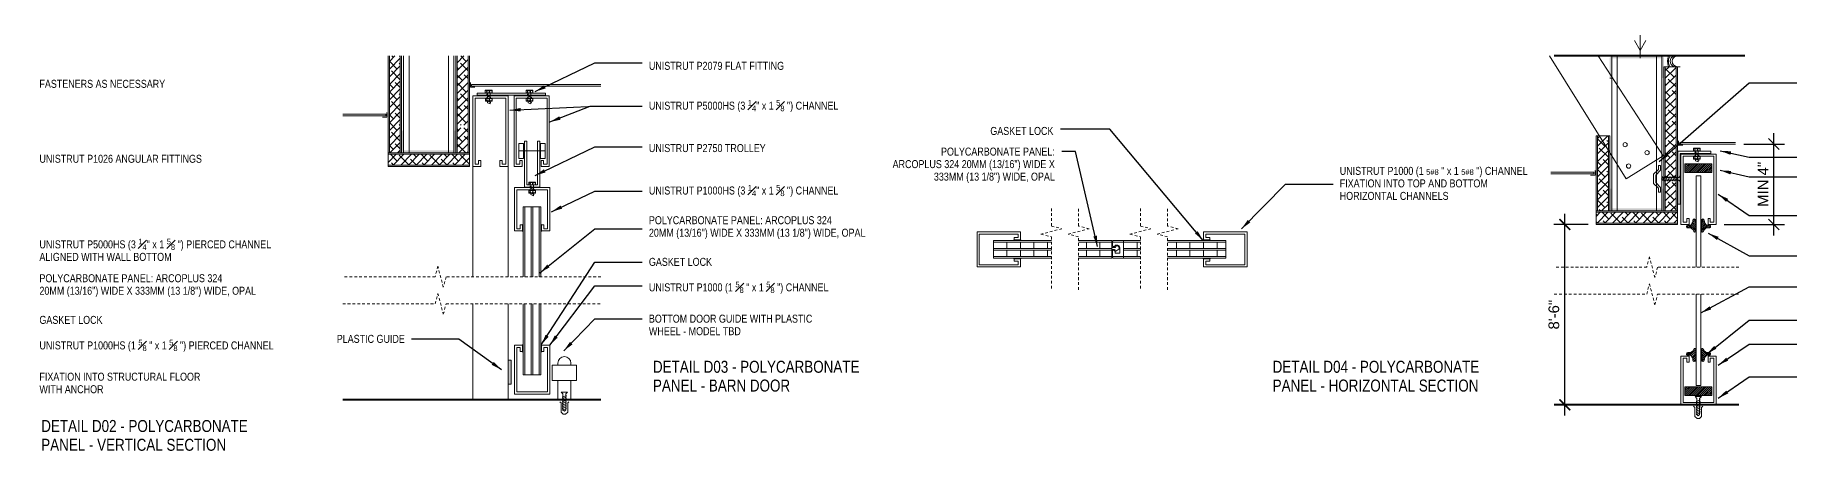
# Model space of a CAD drawing. Extents: x 65572 to 72871, y 30718 to 33858.
# Drawn here: x 67210.4 to 67291.6, y 32693.3 to 32712.7 of the extents above; entities that cross this region are included whole.
import ezdxf

# ---------------------------------------------------------------- set-up
doc = ezdxf.new("R2010")
doc.units = 0
doc.header["$LTSCALE"] = 0.5
doc.header["$MEASUREMENT"] = 0
doc.linetypes.add('HIDDEN', pattern=[0.375, 0.25, -0.125])
doc.layers.get('0').update_dxf_attribs({"color": 20, "linetype": 'CONTINUOUS'})
doc.layers.get('DEFPOINTS').update_dxf_attribs({"linetype": 'CONTINUOUS', "lineweight": 5})
for name, color, linetype, lineweight in [('Annotations', 40, 'CONTINUOUS', 5), ('Drywalls', 7, 'CONTINUOUS', 20), ('Framing', 142, 'CONTINUOUS', 13), ('Hatches', 8, 'CONTINUOUS', 5), ('Projections', 151, 'HIDDEN', 5), ('Structure', 7, 'CONTINUOUS', 40), ('Viewed', 150, 'CONTINUOUS', 9)]:
    doc.layers.add(name, color=color, linetype=linetype, lineweight=lineweight)
doc.styles.add('Arial', font='arial.ttf', dxfattribs={"width": 0.8, "height": 0.368825})
doc.styles.add('Arial_2', font='arial.ttf', dxfattribs={"height": 0.491766})
doc.dimstyles.new('ARCH2', dxfattribs={"dimscale": 12, "dimtxt": 0.5, "dimasz": 0.041667, "dimexe": 0.041667, "dimexo": 0.03125, "dimgap": 0.020833, "dimtad": 1, "dimdec": 5, "dimrnd": 0.03125, "dimzin": 1, "dimdsep": 46, "dimlunit": 4, "dimtxsty": 'Arial_2', "dimblk1": 'OBLIQUE', "dimblk2": 'OBLIQUE', "dimsah": 1, "dimcen": 0.09, "dimdle": 0.041667, "dimazin": 0, "dimtfac": 1, "dimtdec": 4, "dimtix": 1, "dimtmove": 0, "dimatfit": 3, "dimfxl": 1, "dimtvp": 1, "dimtfill": 1, "dimfrac": 2, "dimtolj": 1, "dimtzin": 0, "dimarcsym": 2})

# ---------------------------------------------------------------- blocks, each defined once
blk = doc.blocks.new('screw')
at = {"color": 0, "linetype": 'ByBlock', "lineweight": -2}
for p, q in [((0.105, -0.149), (-0.102, -0.228)), ((0.105, -0.224), (-0.102, -0.303)), ((0.105, -0.3), (-0.102, -0.378)), ((0.105, -0.375), (-0.102, -0.454)), ((0.105, -0.45), (-0.102, -0.529)), ((0.105, -0.525), (-0.102, -0.604)), ((0.105, -0.601), (-0.102, -0.68)), ((0.105, -0.676), (-0.102, -0.755)), ((0.105, -0.751), (-0.102, -0.83))]:
    blk.add_line(p, q, dxfattribs=at)
for points in [[(0, 0), (-0.147, 0), (-0.063, -0.084), (-0.063, -0.822), (0, -0.885)], [(0, 0), (0.147, 0), (0.063, -0.084), (0.063, -0.822), (0, -0.885)]]:
    blk.add_lwpolyline(points, dxfattribs=at)
blk = doc.blocks.new('bolt')
at = {"color": 0, "linetype": 'ByBlock', "lineweight": -2}
for p, q in [((-0.58, -0.061), (-0.629, 0.066)), ((-0.507, 0.066), (-0.629, 0.066)), ((-0.507, -0.054), (-0.569, 0.105)), ((-0.123, 0.069), (-0.384, 0.067)), ((-0.338, -0.101), (-0.384, 0.019)), ((-0.262, -0.1), (-0.343, 0.107)), ((-0.187, -0.1), (-0.267, 0.107)), ((-0.507, -0.06), (-0.58, -0.061)), ((-0.122, -0.057), (-0.384, -0.059))]:
    blk.add_line(p, q, dxfattribs=at)
for points in [[(-0.507, 0.155), (-0.507, -0.152), (-0.384, -0.152), (-0.384, 0.155)], [(-0.123, 0.154), (-0.123, -0.154), (0, -0.154), (0, 0.154)]]:
    blk.add_lwpolyline(points, close=True, dxfattribs=at)
for points in [[(-0.384, 0.155), (-0.49, 0.143), (-0.49, 0.057), (-0.384, 0.036)], [(-0.384, -0.083), (-0.49, -0.071), (-0.49, 0.015), (-0.384, 0.036)], [(-0.123, 0.154), (-0.017, 0.141), (-0.017, 0.056), (-0.123, 0.034)], [(-0.123, -0.085), (-0.017, -0.072), (-0.017, 0.013), (-0.123, 0.034)], [(-0.384, -0.083), (-0.49, -0.095), (-0.49, -0.152)], [(-0.123, -0.085), (-0.017, -0.097), (-0.017, -0.154)]]:
    blk.add_lwpolyline(points, dxfattribs=at)
blk = doc.blocks.new('_Oblique')
at = {"lineweight": -2}
blk.add_line((-0.5, -0.5), (0.5, 0.5), dxfattribs=at)
blk = doc.blocks.new('_ArchTick')
at = {"const_width": 0.15}
blk.add_lwpolyline([(-0.5, -0.5), (0.5, 0.5)], dxfattribs=at)
blk = doc.blocks.new('*D244')
at = {"layer": 'Annotations', "color": 0, "lineweight": -2}
for p, q in [((67280.927, 32695.164), (67280.927, 32704.476)), ((67281.997, 32703.976), (67280.427, 32703.976)), ((67280.818, 32695.664), (67281.427, 32695.664))]:
    blk.add_line(p, q, dxfattribs=at)
at = {"layer": 'DEFPOINTS', "color": 0}
for p in [(67280.927, 32703.976), (67282.372, 32703.976), (67280.443, 32695.664)]:
    blk.add_point(p, dxfattribs=at)
at = {"layer": 'Annotations', "color": 0, "lineweight": -2, "xscale": 0.4999999999999999, "yscale": 0.4999999999999999, "zscale": 0.4999999999999999}
for p, rotation in [((67280.927, 32703.976), 90), ((67280.927, 32695.664), 270)]:
    blk.add_blockref('_ArchTick', p, dxfattribs=dict(at, rotation=rotation))
at = {"layer": 'Annotations', "color": 0, "insert": (67280.426, 32699.82), "char_height": 0.4918, "attachment_point": 5, "rotation": 90, "style": 'Arial_2'}
blk.add_mtext('\\A1;8\'-6"', dxfattribs=at)
blk = doc.blocks.new('*D245')
at = {"layer": 'Annotations', "color": 0, "lineweight": -2}
for p, q in [((67289.173, 32707.684), (67291.06, 32707.684)), ((67290.56, 32703.476), (67290.56, 32708.184)), ((67288.279, 32703.976), (67291.06, 32703.976))]:
    blk.add_line(p, q, dxfattribs=at)
at = {"layer": 'DEFPOINTS', "color": 0}
for p in [(67288.798, 32707.684), (67290.56, 32707.684), (67287.904, 32703.976)]:
    blk.add_point(p, dxfattribs=at)
at = {"layer": 'Annotations', "color": 0, "lineweight": -2, "xscale": 0.4999999999999999, "yscale": 0.4999999999999999, "zscale": 0.4999999999999999}
for p, rotation in [((67290.56, 32707.684), 90), ((67290.56, 32703.976), 270)]:
    blk.add_blockref('_Oblique', p, dxfattribs=dict(at, rotation=rotation))
at = {"layer": 'Annotations', "color": 0, "insert": (67290.064, 32705.83), "char_height": 0.4918, "attachment_point": 5, "rotation": 90, "style": 'Arial_2'}
blk.add_mtext('\\A1;MIN 4"', dxfattribs=at)

msp = doc.modelspace()

# ---------------------------------------------------------------- hatches: boundary and pattern name
at = {"layer": 'Hatches'}
h = msp.add_hatch(dxfattribs=at)
h.set_pattern_fill('ANSI38', color=256, scale=2, style=0)
h.set_pattern_definition([(45, (0, 4.98153), (-0.1767766953, 0.1767766953), []), (135, (0, 4.98153), (-0.5303300859, 0.1767766953), [0.625, -0.375])])
h.paths.add_polyline_path([(67230.38189, 32708.5563), (67230.38189, 32711.746107), (67229.88189, 32711.746107), (67229.88189, 32707.276407), (67230.38189, 32707.276407), (67230.38189, 32708.401727), (67230.371129, 32708.429429), (67230.295829, 32708.428872), (67230.220529, 32708.428316), (67230.145229, 32708.42776), (67230.069929, 32708.427204), (67230.01559, 32708.426802), (67229.951729, 32708.489726), (67230.014653, 32708.553587), (67230.020814, 32708.553633), (67230.096114, 32708.554189), (67230.171414, 32708.554745), (67230.246714, 32708.555301), (67230.322014, 32708.555858)])
h.paths.add_polyline_path([(67230.44439, 32706.713907), (67230.44439, 32707.213907), (67226.69439, 32707.213907), (67226.69439, 32706.713907)])
h.paths.add_polyline_path([(67227.25689, 32707.276407), (67227.25689, 32711.746107), (67226.75689, 32711.746107), (67226.75689, 32707.276407)])
h = msp.add_hatch(dxfattribs=at)
h.set_pattern_fill('ANSI38', color=256, scale=2, style=0)
h.set_pattern_definition([(45, (81.29581, 2.30626), (-0.1767766953, 0.1767766953), []), (135, (81.29581, 2.30626), (-0.5303300859, 0.1767766953), [0.625, -0.375])])
h.paths.add_polyline_path([(67286.059329, 32706.150335), (67286.059329, 32711.253037), (67285.559329, 32711.253037), (67285.559329, 32706.146642), (67285.597305, 32706.146923), (67285.672605, 32706.147479), (67285.747905, 32706.148035), (67285.823205, 32706.148591), (67285.898505, 32706.149147), (67285.973805, 32706.149704), (67286.049105, 32706.15026)])
h.paths.add_polyline_path([(67286.059329, 32704.60114), (67286.059329, 32706.023544), (67286.022919, 32706.023275), (67285.947619, 32706.022719), (67285.872319, 32706.022162), (67285.797019, 32706.021606), (67285.721719, 32706.02105), (67285.646419, 32706.020494), (67285.571119, 32706.019937), (67285.559329, 32706.01985), (67285.559329, 32704.60114)])
h.paths.add_polyline_path([(67286.121829, 32704.03864), (67286.121829, 32704.53864), (67282.371829, 32704.53864), (67282.371829, 32704.03864)])
h.paths.add_polyline_path([(67282.934329, 32704.60114), (67282.934329, 32708.07095), (67282.434329, 32708.07095), (67282.434329, 32704.60114)])
h = msp.add_hatch(dxfattribs=at)
h.set_pattern_fill('ANSI31', color=256, scale=0.5, style=0)
h.set_pattern_definition([(45, (0, 10.28573), (-0.044194173824, 0.044194173824), [])])
h.paths.add_polyline_path([(67286.464203, 32706.779255), (67286.464203, 32706.378604), (67287.696828, 32706.378604), (67287.696828, 32706.779255)])
h = msp.add_hatch(dxfattribs=at)
h.set_pattern_fill('ANSI31', color=256, scale=0.5, style=0)
h.set_pattern_definition([(315, (0, 65401.890205), (-0.044194173824, -0.044194173824), [])])
edge = h.paths.add_edge_path()
edge.add_line((67286.673786, 32703.941689), (67286.595081, 32703.941689))
edge.add_arc((67286.595081, 32703.880687), 0.061002, 90, 279.02797691)
edge.add_arc((67286.643642, 32703.575053), 0.248466, 18.65341408, 99.02797691, ccw=False)
edge.add_arc((67286.919472, 32703.668167), 0.042657, 198.65341408, 341.34658592)
edge.add_line((67286.959888, 32703.654523), (67286.959888, 32704.168231))
edge.add_arc((67286.893946, 32704.168231), 0.065942, 0, 180)
edge.add_arc((67286.527054, 32704.168231), 0.30095, 321.01893898, 360, ccw=False)
edge.add_arc((67286.682453, 32704.042477), 0.101043, 274.07480915, 321.01893898, ccw=False)
edge.add_line((67286.689633, 32703.941689), (67286.673786, 32703.941689))
h = msp.add_hatch(dxfattribs=at)
h.set_pattern_fill('ANSI31', color=256, scale=0.5, angle=180, style=0)
h.set_pattern_definition([(225, (134574.18309, 65401.890205), (0.044194173824, -0.044194173824), [])])
edge = h.paths.add_edge_path()
edge.add_line((67287.509307, 32703.941689), (67287.588011, 32703.941689))
edge.add_arc((67287.588011, 32703.880687), 0.061002, -99.02797691, 90, ccw=False)
edge.add_arc((67287.539451, 32703.575053), 0.248466, 80.97202309, 161.34658592)
edge.add_arc((67287.263621, 32703.668167), 0.042657, 198.65341408, 341.34658592, ccw=False)
edge.add_line((67287.223205, 32703.654523), (67287.223205, 32704.168231))
edge.add_arc((67287.289146, 32704.168231), 0.065942, 0, 180, ccw=False)
edge.add_arc((67287.656038, 32704.168231), 0.30095, 180, 218.98106102)
edge.add_arc((67287.50064, 32704.042477), 0.101043, 218.98106102, 265.92519085)
edge.add_line((67287.49346, 32703.941689), (67287.509307, 32703.941689))
msp.add_hatch(color=256, dxfattribs=at).paths.add_polyline_path([(67232.226608, 32697.723273), (67232.226608, 32696.61795), (67232.362806, 32696.61795), (67232.362806, 32697.723273)])
h = msp.add_hatch(dxfattribs=at)
h.set_pattern_fill('ANSI31', color=256, scale=0.5, style=0)
edge = h.paths.add_edge_path()
edge.add_line((67286.673786, 32697.948516), (67286.595081, 32697.948516))
edge.add_arc((67286.595081, 32698.009518), 0.061002, 80.97202309, 270, ccw=False)
edge.add_arc((67286.643642, 32698.315152), 0.248466, 260.97202309, 341.34658592)
edge.add_arc((67286.919472, 32698.222039), 0.042657, 18.65341408, 161.34658592, ccw=False)
edge.add_line((67286.959888, 32698.235682), (67286.959888, 32697.721975))
edge.add_arc((67286.893946, 32697.721975), 0.065942, 180, 360, ccw=False)
edge.add_arc((67286.527054, 32697.721975), 0.30095, 0, 38.98106102)
edge.add_arc((67286.682453, 32697.847729), 0.101043, 38.98106102, 85.92519085)
edge.add_line((67286.689633, 32697.948516), (67286.673786, 32697.948516))
h = msp.add_hatch(dxfattribs=at)
h.set_pattern_fill('ANSI31', color=256, scale=0.5, angle=180, style=0)
h.set_pattern_definition([(135, (134574.18309, 0), (0.044194173824, 0.044194173824), [])])
edge = h.paths.add_edge_path()
edge.add_line((67287.509307, 32697.948516), (67287.588011, 32697.948516))
edge.add_arc((67287.588011, 32698.009518), 0.061002, 270, 459.02797691)
edge.add_arc((67287.539451, 32698.315152), 0.248466, 198.65341408, 279.02797691, ccw=False)
edge.add_arc((67287.263621, 32698.222039), 0.042657, 18.65341408, 161.34658592)
edge.add_line((67287.223205, 32698.235682), (67287.223205, 32697.721975))
edge.add_arc((67287.289146, 32697.721975), 0.065942, 180, 360)
edge.add_arc((67287.656038, 32697.721975), 0.30095, 141.01893898, 180, ccw=False)
edge.add_arc((67287.50064, 32697.847729), 0.101043, 94.07480915, 141.01893898, ccw=False)
edge.add_line((67287.49346, 32697.948516), (67287.509307, 32697.948516))
h = msp.add_hatch(dxfattribs=at)
h.set_pattern_fill('ANSI31', color=256, scale=0.5, style=0)
h.paths.add_polyline_path([(67286.464203, 32696.493528), (67286.464203, 32696.092877), (67287.696828, 32696.092877), (67287.696828, 32696.493528)])
at = {"layer": 'Viewed'}
for points in [[(67285.403079, 32711.729599), (67285.427343, 32711.726405), (67285.449954, 32711.717039), (67285.46937, 32711.702141), (67285.484269, 32711.682724), (67285.493634, 32711.660114), (67285.496829, 32711.635849), (67285.496829, 32710.729599), (67285.403079, 32710.729599), (67285.403079, 32711.635849), (67283.090579, 32711.635849), (67283.090579, 32710.729599), (67282.996829, 32710.729599), (67282.996829, 32711.635849), (67283.000023, 32711.660114), (67283.009389, 32711.682724), (67283.024288, 32711.702141), (67283.043704, 32711.717039), (67283.066315, 32711.726405), (67283.090579, 32711.729599)], [(67229.72564, 32707.299844), (67229.749904, 32707.303039), (67229.772515, 32707.312404), (67229.791931, 32707.327303), (67229.80683, 32707.346719), (67229.816196, 32707.36933), (67229.81939, 32707.393594), (67229.81939, 32708.299844), (67229.72564, 32708.299844), (67229.72564, 32707.393594), (67227.41314, 32707.393594), (67227.41314, 32708.299844), (67227.31939, 32708.299844), (67227.31939, 32707.393594), (67227.322585, 32707.36933), (67227.33195, 32707.346719), (67227.346849, 32707.327303), (67227.366265, 32707.312404), (67227.388876, 32707.303039), (67227.41314, 32707.299844)], [(67285.403079, 32704.624578), (67285.427343, 32704.627772), (67285.449954, 32704.637138), (67285.46937, 32704.652036), (67285.484269, 32704.671453), (67285.493634, 32704.694063), (67285.496829, 32704.718328), (67285.496829, 32705.624578), (67285.403079, 32705.624578), (67285.403079, 32704.718328), (67283.090579, 32704.718328), (67283.090579, 32705.624578), (67282.996829, 32705.624578), (67282.996829, 32704.718328), (67283.000023, 32704.694063), (67283.009389, 32704.671453), (67283.024288, 32704.652036), (67283.043704, 32704.637138), (67283.066315, 32704.627772), (67283.090579, 32704.624578)]]:
    msp.add_hatch(color=256, dxfattribs=at).paths.add_polyline_path(points, flags=0)

# ---------------------------------------------------------------- linework, layer by layer
at = {"layer": 'Drywalls'}
for p, q in [((67226.69439, 32711.746107), (67226.69439, 32706.651407)), ((67226.75689, 32707.276407), (67226.75689, 32711.746107)), ((67227.25689, 32707.276407), (67227.25689, 32711.746107)), ((67227.31939, 32707.276407), (67227.31939, 32711.746107)), ((67229.81939, 32711.746107), (67229.81939, 32707.276407)), ((67229.88189, 32707.276407), (67229.88189, 32711.746107)), ((67230.38189, 32707.276407), (67230.38189, 32711.746107)), ((67230.44439, 32706.651407), (67230.44439, 32711.746107)), ((67286.121829, 32711.253037), (67285.496829, 32711.253037)), ((67285.496829, 32711.253037), (67285.496829, 32704.60114)), ((67285.559329, 32704.60114), (67285.559329, 32711.253037)), ((67286.059329, 32704.60114), (67286.059329, 32711.253037)), ((67286.121829, 32703.97614), (67286.121829, 32711.253037)), ((67230.548858, 32710.4351), (67236.505721, 32710.4351)), ((67230.548858, 32710.359027), (67230.548858, 32710.4351)), ((67230.548858, 32710.359027), (67236.505721, 32710.359027)), ((67226.589922, 32709.061509), (67224.608528, 32709.061509)), ((67226.589922, 32708.985436), (67226.589922, 32709.061509)), ((67226.589922, 32708.985436), (67224.608528, 32708.985436)), ((67282.371829, 32708.07095), (67282.371829, 32703.97614)), ((67282.996829, 32708.07095), (67282.371829, 32708.07095)), ((67282.434329, 32704.60114), (67282.434329, 32708.07095)), ((67282.934329, 32704.60114), (67282.934329, 32708.07095)), ((67282.996829, 32704.60114), (67282.996829, 32708.07095)), ((67286.226297, 32707.759833), (67288.797549, 32707.759833)), ((67286.226297, 32707.68376), (67286.226297, 32707.759833)), ((67286.226297, 32707.68376), (67288.797549, 32707.68376)), ((67226.69439, 32707.276407), (67230.44439, 32707.276407)), ((67230.44439, 32707.213907), (67226.69439, 32707.213907)), ((67230.44439, 32706.713907), (67226.69439, 32706.713907)), ((67230.44439, 32706.651407), (67226.69439, 32706.651407)), ((67282.267361, 32706.31017), (67282.267361, 32706.386243)), ((67282.371829, 32704.60114), (67286.121829, 32704.60114)), ((67286.121829, 32704.53864), (67282.371829, 32704.53864)), ((67286.121829, 32704.03864), (67282.371829, 32704.03864)), ((67286.121829, 32703.97614), (67282.371829, 32703.97614))]:
    msp.add_line(p, q, dxfattribs=at)
at = {"layer": 'Framing'}
for p, q in [((67286.121829, 32711.253037), (67286.246829, 32711.253037)), ((67230.601608, 32709.901407), (67232.226608, 32709.901407)), ((67230.601608, 32706.651407), (67230.601608, 32709.901407)), ((67230.601608, 32706.651407), (67230.601608, 32709.901407)), ((67232.226608, 32709.901407), (67232.226608, 32706.651407)), ((67232.226608, 32706.651407), (67232.226608, 32709.901407)), ((67232.50227, 32709.901407), (67234.12727, 32709.901407)), ((67232.50227, 32706.651407), (67232.50227, 32709.901407)), ((67234.12727, 32709.901407), (67234.12727, 32706.651407)), ((67234.12727, 32706.651407), (67234.12727, 32709.901407)), ((67232.121139, 32709.795938), (67230.707076, 32709.795938)), ((67230.707076, 32709.795938), (67230.707076, 32706.756875)), ((67232.121139, 32706.756875), (67232.121139, 32709.795938)), ((67234.021801, 32709.795938), (67232.607739, 32709.795938)), ((67232.607739, 32709.795938), (67232.607739, 32706.756875)), ((67234.021801, 32706.756875), (67234.021801, 32709.795938)), ((67232.979766, 32707.821112), (67232.979766, 32705.695158)), ((67233.085235, 32707.821112), (67232.979766, 32707.821112)), ((67233.085235, 32705.800627), (67233.085235, 32707.821112)), ((67233.579812, 32705.800627), (67233.579812, 32707.821112)), ((67233.68528, 32707.821112), (67233.579812, 32707.821112)), ((67233.68528, 32707.821112), (67233.68528, 32705.695158)), ((67230.976608, 32706.651407), (67230.601608, 32706.651407)), ((67230.707076, 32706.756875), (67230.871139, 32706.756875)), ((67230.871139, 32706.756875), (67230.871139, 32706.932657)), ((67230.871139, 32706.932657), (67230.976608, 32706.932657)), ((67230.976608, 32706.932657), (67230.976608, 32706.651407)), ((67231.851608, 32706.651407), (67231.851608, 32706.932657)), ((67231.851608, 32706.932657), (67231.957076, 32706.932657)), ((67232.226608, 32706.651407), (67231.851608, 32706.651407)), ((67231.957076, 32706.932657), (67231.957076, 32706.756875)), ((67231.957076, 32706.756875), (67232.121139, 32706.756875)), ((67232.87727, 32706.651407), (67232.50227, 32706.651407)), ((67232.607739, 32706.756875), (67232.771801, 32706.756875)), ((67232.771801, 32706.756875), (67232.771801, 32706.932657)), ((67232.771801, 32706.932657), (67232.87727, 32706.932657)), ((67232.87727, 32706.932657), (67232.87727, 32706.651407)), ((67233.75227, 32706.651407), (67233.75227, 32706.932657)), ((67233.75227, 32706.932657), (67233.857739, 32706.932657)), ((67234.12727, 32706.651407), (67233.75227, 32706.651407)), ((67233.857739, 32706.932657), (67233.857739, 32706.756875)), ((67233.857739, 32706.756875), (67234.021801, 32706.756875)), ((67286.142115, 32707.363072), (67287.661646, 32707.363072)), ((67286.142115, 32704.908268), (67286.142115, 32707.363072)), ((67287.661646, 32707.257603), (67286.247584, 32707.257603)), ((67286.247584, 32707.257603), (67286.247584, 32704.908268)), ((67286.279046, 32707.22614), (67287.904046, 32707.22614)), ((67286.279046, 32703.97614), (67286.279046, 32707.22614)), ((67286.279046, 32703.97614), (67286.279046, 32707.22614)), ((67287.798577, 32707.120671), (67286.384515, 32707.120671)), ((67286.384515, 32707.120671), (67286.384515, 32704.081609)), ((67287.661646, 32707.257603), (67287.661646, 32707.363072)), ((67287.798577, 32704.081609), (67287.798577, 32707.120671)), ((67287.904046, 32707.22614), (67287.904046, 32703.97614)), ((67287.904046, 32703.97614), (67287.904046, 32707.22614)), ((67233.579812, 32705.800627), (67233.085235, 32705.800627)), ((67286.984569, 32702.009853), (67286.984569, 32706.215928)), ((67286.984569, 32706.215928), (67287.198524, 32706.215928)), ((67287.198524, 32702.009853), (67287.198524, 32706.215928)), ((67232.520023, 32705.677612), (67234.145023, 32705.677612)), ((67232.520023, 32703.677612), (67232.520023, 32705.677612)), ((67232.625492, 32705.572143), (67232.625492, 32703.783081)), ((67234.039554, 32705.572143), (67232.625492, 32705.572143)), ((67232.979766, 32705.695158), (67233.68528, 32705.695158)), ((67234.039554, 32703.783081), (67234.039554, 32705.572143)), ((67234.145023, 32705.677612), (67234.145023, 32703.677612)), ((67234.145023, 32703.677612), (67234.145023, 32705.677612)), ((67232.926273, 32704.7879), (67232.926273, 32701.569068)), ((67232.926273, 32704.7879), (67233.738773, 32704.7879)), ((67232.997592, 32701.569068), (67232.997592, 32704.7879)), ((67233.296864, 32701.569068), (67233.296864, 32704.7879)), ((67233.368182, 32701.569068), (67233.368182, 32704.7879)), ((67233.667455, 32701.569068), (67233.667455, 32704.7879)), ((67233.738773, 32704.7879), (67233.738773, 32701.569068)), ((67286.247584, 32704.908268), (67286.142115, 32704.908268)), ((67286.548577, 32704.081609), (67286.548577, 32704.25739)), ((67286.548577, 32704.25739), (67286.654046, 32704.25739)), ((67286.654046, 32704.25739), (67286.654046, 32703.97614)), ((67287.529046, 32703.97614), (67287.529046, 32704.25739)), ((67287.529046, 32704.25739), (67287.634515, 32704.25739)), ((67287.634515, 32704.25739), (67287.634515, 32704.081609)), ((67232.895023, 32703.677612), (67232.520023, 32703.677612)), ((67232.625492, 32703.783081), (67232.789554, 32703.783081)), ((67232.789554, 32703.783081), (67232.789554, 32703.958862)), ((67232.789554, 32703.958862), (67232.895023, 32703.958862)), ((67232.895023, 32703.958862), (67232.926273, 32703.992618)), ((67232.895023, 32703.958862), (67232.895023, 32703.677612)), ((67232.895023, 32703.677612), (67232.926273, 32703.643856)), ((67233.738773, 32703.992618), (67233.770023, 32703.958862)), ((67233.738773, 32703.643856), (67233.770023, 32703.677612)), ((67233.770023, 32703.677612), (67233.770023, 32703.958862)), ((67233.770023, 32703.958862), (67233.875492, 32703.958862)), ((67234.145023, 32703.677612), (67233.770023, 32703.677612)), ((67233.875492, 32703.958862), (67233.875492, 32703.783081)), ((67233.875492, 32703.783081), (67234.039554, 32703.783081)), ((67253.838788, 32703.64342), (67253.838788, 32702.01842)), ((67255.838788, 32703.64342), (67253.838788, 32703.64342)), ((67255.838788, 32703.64342), (67253.838788, 32703.64342)), ((67253.838788, 32703.26842), (67253.838788, 32703.64342)), ((67253.944257, 32702.123889), (67253.944257, 32703.537952)), ((67253.944257, 32703.537952), (67255.733319, 32703.537952)), ((67255.733319, 32703.373889), (67255.557538, 32703.373889)), ((67255.557538, 32703.373889), (67255.557538, 32703.26842)), ((67255.733319, 32703.537952), (67255.733319, 32703.373889)), ((67255.838788, 32703.26842), (67255.838788, 32703.64342)), ((67264.282026, 32703.26842), (67264.282026, 32703.64342)), ((67264.282026, 32703.64342), (67266.282026, 32703.64342)), ((67264.282026, 32703.64342), (67266.282026, 32703.64342)), ((67266.176557, 32703.537952), (67264.387495, 32703.537952)), ((67264.387495, 32703.537952), (67264.387495, 32703.373889)), ((67264.387495, 32703.373889), (67264.563276, 32703.373889)), ((67264.563276, 32703.373889), (67264.563276, 32703.26842)), ((67266.176557, 32702.123889), (67266.176557, 32703.537952)), ((67266.282026, 32703.64342), (67266.282026, 32702.01842)), ((67266.282026, 32703.26842), (67266.282026, 32703.64342)), ((67286.654046, 32703.97614), (67286.279046, 32703.97614)), ((67286.384515, 32704.081609), (67286.548577, 32704.081609)), ((67287.904046, 32703.97614), (67287.529046, 32703.97614)), ((67287.634515, 32704.081609), (67287.798577, 32704.081609)), ((67254.593596, 32703.23717), (67254.593596, 32702.42467)), ((67257.271084, 32703.23717), (67254.593596, 32703.23717)), ((67254.593596, 32703.165852), (67257.271084, 32703.165852)), ((67254.593596, 32702.86658), (67257.271084, 32702.86658)), ((67254.593596, 32702.795261), (67257.271084, 32702.795261)), ((67255.21499, 32703.165852), (67255.21499, 32702.86658)), ((67255.21499, 32702.795261), (67255.21499, 32702.495989)), ((67255.557538, 32703.26842), (67255.48869, 32703.23717)), ((67255.557538, 32703.26842), (67255.838788, 32703.26842)), ((67255.838788, 32703.26842), (67255.907636, 32703.23717)), ((67255.838788, 32703.165852), (67255.838788, 32702.86658)), ((67255.838788, 32702.795261), (67255.838788, 32702.495989)), ((67256.462586, 32703.165852), (67256.462586, 32702.86658)), ((67256.462586, 32702.795261), (67256.462586, 32702.495989)), ((67257.086384, 32703.165852), (67257.086384, 32702.86658)), ((67257.086384, 32702.795261), (67257.086384, 32702.495989)), ((67260.058235, 32703.23717), (67258.521084, 32703.23717)), ((67258.521084, 32703.165852), (67260.058235, 32703.165852)), ((67258.521084, 32702.86658), (67260.058235, 32702.86658)), ((67258.521084, 32702.795261), (67260.058235, 32702.795261)), ((67258.879006, 32703.165852), (67258.879006, 32702.86658)), ((67258.879006, 32702.795261), (67258.879006, 32702.495989)), ((67259.502804, 32703.165852), (67259.502804, 32702.86658)), ((67259.502804, 32702.795261), (67259.502804, 32702.495989)), ((67260.058235, 32703.23717), (67260.058235, 32702.42467)), ((67260.058235, 32702.91217), (67260.201985, 32702.91217)), ((67260.058235, 32702.821545), (67260.179383, 32702.821545)), ((67260.089485, 32703.20592), (67260.089485, 32702.99967)), ((67260.089485, 32703.165852), (67261.37251, 32703.165852)), ((67260.089485, 32702.75592), (67260.089485, 32702.45592)), ((67261.37251, 32703.23717), (67260.120735, 32703.23717)), ((67260.120735, 32702.96842), (67260.175423, 32702.96842)), ((67260.120735, 32702.78717), (67260.153006, 32702.78717)), ((67260.183192, 32702.764009), (67260.207996, 32702.671435)), ((67260.206673, 32702.99967), (67260.206673, 32703.015003)), ((67260.209568, 32702.798384), (67260.223041, 32702.748103)), ((67260.220071, 32702.66217), (67260.40511, 32702.66217)), ((67260.220262, 32703.027456), (67260.3249, 32703.018301)), ((67260.233235, 32702.94342), (67260.233235, 32702.986015)), ((67260.242285, 32702.741098), (67260.377905, 32702.836061)), ((67260.246825, 32702.998468), (67260.314772, 32702.992523)), ((67260.383235, 32702.917809), (67260.383235, 32702.8463)), ((67260.41761, 32702.917125), (67260.41761, 32702.67467)), ((67260.595735, 32703.23717), (67260.595735, 32702.42467)), ((67260.595735, 32702.86658), (67261.37251, 32702.86658)), ((67260.595735, 32702.795261), (67261.37251, 32702.795261)), ((67261.219533, 32703.165852), (67261.219533, 32702.86658)), ((67261.219533, 32702.795261), (67261.219533, 32702.495989)), ((67264.168114, 32703.23717), (67262.62251, 32703.23717)), ((67262.62251, 32703.165852), (67265.312158, 32703.165852)), ((67262.62251, 32702.86658), (67265.312158, 32702.86658)), ((67262.62251, 32702.795261), (67265.312158, 32702.795261)), ((67263.028848, 32703.165852), (67263.028848, 32702.86658)), ((67263.028848, 32702.795261), (67263.028848, 32702.495989)), ((67263.652646, 32703.165852), (67263.652646, 32702.86658)), ((67263.652646, 32702.795261), (67263.652646, 32702.495989)), ((67264.168114, 32703.23717), (67265.312158, 32703.23717)), ((67264.282026, 32703.26842), (67264.213178, 32703.23717)), ((67264.276444, 32703.165852), (67264.276444, 32702.86658)), ((67264.276444, 32702.795261), (67264.276444, 32702.495989)), ((67264.563276, 32703.26842), (67264.282026, 32703.26842)), ((67264.563276, 32703.26842), (67264.632124, 32703.23717)), ((67264.900242, 32703.165852), (67264.900242, 32702.86658)), ((67264.900242, 32702.795261), (67264.900242, 32702.495989)), ((67265.312158, 32703.23717), (67265.312158, 32702.42467)), ((67253.838788, 32702.01842), (67255.838788, 32702.01842)), ((67255.838788, 32702.01842), (67253.838788, 32702.01842)), ((67255.733319, 32702.123889), (67253.944257, 32702.123889)), ((67254.593596, 32702.495989), (67257.271084, 32702.495989)), ((67257.271084, 32702.42467), (67254.593596, 32702.42467)), ((67255.557538, 32702.39342), (67255.48869, 32702.42467)), ((67255.838788, 32702.39342), (67255.557538, 32702.39342)), ((67255.557538, 32702.39342), (67255.557538, 32702.287952)), ((67255.557538, 32702.287952), (67255.733319, 32702.287952)), ((67255.733319, 32702.287952), (67255.733319, 32702.123889)), ((67255.838788, 32702.39342), (67255.907636, 32702.42467)), ((67255.838788, 32702.01842), (67255.838788, 32702.39342)), ((67258.521084, 32702.495989), (67260.058235, 32702.495989)), ((67260.058235, 32702.42467), (67258.521084, 32702.42467)), ((67260.089485, 32702.495989), (67261.37251, 32702.495989)), ((67261.37251, 32702.42467), (67260.120735, 32702.42467)), ((67262.62251, 32702.495989), (67265.312158, 32702.495989)), ((67264.168114, 32702.42467), (67262.62251, 32702.42467)), ((67264.168114, 32702.42467), (67265.312158, 32702.42467)), ((67264.282026, 32702.39342), (67264.213178, 32702.42467)), ((67264.282026, 32702.01842), (67264.282026, 32702.39342)), ((67264.282026, 32702.39342), (67264.563276, 32702.39342)), ((67266.282026, 32702.01842), (67264.282026, 32702.01842)), ((67264.282026, 32702.01842), (67266.282026, 32702.01842)), ((67264.563276, 32702.287952), (67264.387495, 32702.287952)), ((67264.387495, 32702.287952), (67264.387495, 32702.123889)), ((67264.387495, 32702.123889), (67266.176557, 32702.123889)), ((67264.563276, 32702.39342), (67264.632124, 32702.42467)), ((67264.563276, 32702.39342), (67264.563276, 32702.287952)), ((67232.926273, 32700.319068), (67232.926273, 32697.050129)), ((67232.997592, 32697.050129), (67232.997592, 32700.319068)), ((67233.296864, 32697.050129), (67233.296864, 32700.319068)), ((67233.368182, 32697.050129), (67233.368182, 32700.319068)), ((67233.667455, 32697.050129), (67233.667455, 32700.319068)), ((67233.738773, 32700.319068), (67233.738773, 32697.050129)), ((67286.984569, 32696.553777), (67286.984569, 32700.759853)), ((67287.198524, 32696.553777), (67287.198524, 32700.759853)), ((67232.895023, 32698.410417), (67232.520023, 32698.410417)), ((67232.520023, 32698.410417), (67232.520023, 32696.160417)), ((67232.625492, 32696.265886), (67232.625492, 32698.304948)), ((67232.625492, 32698.304948), (67232.789554, 32698.304948)), ((67232.789554, 32698.304948), (67232.789554, 32698.129167)), ((67232.789554, 32698.129167), (67232.895023, 32698.129167)), ((67232.895023, 32698.410417), (67232.926273, 32698.459104)), ((67232.895023, 32698.129167), (67232.895023, 32698.410417)), ((67232.895023, 32698.129167), (67232.926273, 32698.08048)), ((67233.738773, 32698.459104), (67233.770023, 32698.410417)), ((67233.738773, 32698.08048), (67233.770023, 32698.129167)), ((67234.145023, 32698.410417), (67233.770023, 32698.410417)), ((67233.770023, 32698.410417), (67233.770023, 32698.129167)), ((67233.770023, 32698.129167), (67233.875492, 32698.129167)), ((67233.875492, 32698.129167), (67233.875492, 32698.304948)), ((67233.875492, 32698.304948), (67234.039554, 32698.304948)), ((67234.039554, 32698.304948), (67234.039554, 32696.265886)), ((67234.145023, 32696.160417), (67234.145023, 32698.410417)), ((67234.145023, 32698.410417), (67234.145023, 32696.160417)), ((67286.654046, 32697.914065), (67286.279046, 32697.914065)), ((67286.279046, 32697.914065), (67286.279046, 32695.664065)), ((67286.279046, 32697.914065), (67286.279046, 32695.664065)), ((67286.384515, 32695.769534), (67286.384515, 32697.808596)), ((67286.384515, 32697.808596), (67286.548577, 32697.808596)), ((67286.548577, 32697.808596), (67286.548577, 32697.632815)), ((67286.654046, 32697.632815), (67286.654046, 32697.914065)), ((67287.904046, 32697.914065), (67287.529046, 32697.914065)), ((67287.529046, 32697.914065), (67287.529046, 32697.632815)), ((67287.634515, 32697.632815), (67287.634515, 32697.808596)), ((67287.634515, 32697.808596), (67287.798577, 32697.808596)), ((67287.798577, 32697.808596), (67287.798577, 32695.769534)), ((67287.904046, 32695.664065), (67287.904046, 32697.914065)), ((67287.904046, 32697.914065), (67287.904046, 32695.664065)), ((67232.926273, 32697.050129), (67233.738773, 32697.050129)), ((67286.548577, 32697.632815), (67286.654046, 32697.632815)), ((67287.529046, 32697.632815), (67287.634515, 32697.632815)), ((67232.520023, 32696.160417), (67234.145023, 32696.160417)), ((67234.039554, 32696.265886), (67232.625492, 32696.265886)), ((67286.984569, 32696.553777), (67287.198524, 32696.553777)), ((67286.279046, 32695.664065), (67287.904046, 32695.664065)), ((67287.798577, 32695.769534), (67286.384515, 32695.769534))]:
    msp.add_line(p, q, dxfattribs=at)
for points in [[(67233.957306, 32709.932869), (67233.957306, 32710.038338), (67230.802815, 32710.038338), (67230.802815, 32709.932869)], [(67285.019369, 32706.081904), (67285.019369, 32706.298157), (67285.240082, 32706.51887), (67285.240082, 32706.695918), (67285.339231, 32706.695918), (67285.339231, 32706.477801), (67285.118518, 32706.257088), (67285.118518, 32706.081904), (67285.118518, 32705.90672), (67285.339231, 32705.686007), (67285.339231, 32705.46789), (67285.240082, 32705.46789), (67285.240082, 32705.644938), (67285.019369, 32705.865651)]]:
    msp.add_lwpolyline(points, close=True, dxfattribs=at)
at = {"layer": 'Framing', "flags": 128}
for points in [[(67286.464203, 32706.779255), (67286.464203, 32706.378604), (67287.696828, 32706.378604), (67287.696828, 32706.779255)], [(67286.464203, 32696.493528), (67286.464203, 32696.092877), (67287.696828, 32696.092877), (67287.696828, 32696.493528)]]:
    msp.add_lwpolyline(points, close=True, dxfattribs=at)
at = {"layer": 'Framing'}
for points in [[(67286.673786, 32703.941689), (67286.595081, 32703.941689, 1.082058871), (67286.604653, 32703.820441, -0.365822184), (67286.879056, 32703.654523, 0.717866324), (67286.959888, 32703.654523), (67286.959888, 32704.168231, 1), (67286.828004, 32704.168231, -0.171746351), (67286.760999, 32703.978914, -0.207745986), (67286.689633, 32703.941689)], [(67287.509307, 32703.941689), (67287.588011, 32703.941689, -1.082058871), (67287.578439, 32703.820441, 0.365822184), (67287.304036, 32703.654523, -0.717866324), (67287.223205, 32703.654523), (67287.223205, 32704.168231, -1), (67287.355088, 32704.168231, 0.171746351), (67287.422093, 32703.978914, 0.207745986), (67287.49346, 32703.941689)], [(67286.673786, 32697.948516), (67286.595081, 32697.948516, -1.082058871), (67286.604653, 32698.069764, 0.365822184), (67286.879056, 32698.235682, -0.717866324), (67286.959888, 32698.235682), (67286.959888, 32697.721975, -1), (67286.828004, 32697.721975, 0.171746351), (67286.760999, 32697.911291, 0.207745986), (67286.689633, 32697.948516)], [(67287.509307, 32697.948516), (67287.588011, 32697.948516, 1.082058871), (67287.578439, 32698.069764, -0.365822184), (67287.304036, 32698.235682, 0.717866324), (67287.223205, 32698.235682), (67287.223205, 32697.721975, 1), (67287.355088, 32697.721975, -0.171746351), (67287.422093, 32697.911291, -0.207745986), (67287.49346, 32697.948516)]]:
    msp.add_lwpolyline(points, format="xyb", close=True, dxfattribs=at)
for points in [[(67234.610009, 32695.80685), (67234.667134, 32695.749724), (67234.667134, 32695.331668), (67234.768403, 32695.230399), (67234.82156, 32695.230399), (67234.874717, 32695.230399), (67234.975985, 32695.331668), (67234.975985, 32695.749724), (67235.033111, 32695.80685)], [(67286.864785, 32695.603884), (67286.92191, 32695.546758), (67286.92191, 32695.128702), (67287.023179, 32695.027434), (67287.076336, 32695.027434), (67287.129493, 32695.027434), (67287.230761, 32695.128702), (67287.230761, 32695.546758), (67287.287887, 32695.603884)]]:
    msp.add_lwpolyline(points, dxfattribs=at)
for centre, radius, start, end in [((67260.120735, 32703.20592), 0.03125, 90, 180), ((67260.120735, 32702.99967), 0.03125, 180, 270), ((67260.120735, 32702.75592), 0.03125, 90, 180), ((67260.153006, 32702.75592), 0.03125, 15, 90), ((67260.175423, 32702.99967), 0.03125, 270, 0), ((67260.179383, 32702.790295), 0.03125, 15, 90), ((67260.201985, 32702.94342), 0.03125, 270, 0), ((67260.219173, 32703.015003), 0.0125, 85, 180), ((67260.220071, 32702.67467), 0.0125, 195.00000001, 270), ((67260.235115, 32702.751338), 0.0125, 195.00000001, 305.00000004), ((67260.245735, 32702.986015), 0.0125, 85, 180), ((67260.308235, 32702.917809), 0.075, 0, 85), ((67260.316048, 32702.917125), 0.101563, 0, 85), ((67260.370735, 32702.8463), 0.0125, 305, 0), ((67260.40511, 32702.67467), 0.0125, 270, 0), ((67260.120735, 32702.45592), 0.03125, 180, 270)]:
    msp.add_arc(centre, radius, start, end, dxfattribs=at)
at = {"layer": 'Projections'}
for p, q in [((67257.271084, 32704.71919), (67257.271084, 32703.906734)), ((67258.521084, 32703.906734), (67258.521084, 32704.71919)), ((67261.37251, 32704.71919), (67261.37251, 32703.906734)), ((67262.62251, 32703.906734), (67262.62251, 32704.71919)), ((67257.754761, 32703.781734), (67256.787408, 32703.531734)), ((67256.787408, 32703.531734), (67257.271084, 32703.406734)), ((67257.271084, 32703.906734), (67257.754761, 32703.781734)), ((67257.271084, 32703.406734), (67257.271084, 32700.9677)), ((67258.037408, 32703.531734), (67259.004761, 32703.781734)), ((67258.521084, 32703.406734), (67258.037408, 32703.531734)), ((67259.004761, 32703.781734), (67258.521084, 32703.906734)), ((67258.521084, 32700.9677), (67258.521084, 32703.406734)), ((67261.856186, 32703.781734), (67260.888833, 32703.531734)), ((67260.888833, 32703.531734), (67261.37251, 32703.406734)), ((67261.37251, 32703.906734), (67261.856186, 32703.781734)), ((67261.37251, 32703.406734), (67261.37251, 32700.9677)), ((67262.138833, 32703.531734), (67263.106186, 32703.781734)), ((67262.62251, 32703.406734), (67262.138833, 32703.531734)), ((67263.106186, 32703.781734), (67262.62251, 32703.906734)), ((67262.62251, 32700.9677), (67262.62251, 32703.406734)), ((67228.993621, 32702.052744), (67228.868621, 32701.569068)), ((67229.243621, 32701.085391), (67228.993621, 32702.052744)), ((67284.703277, 32702.009853), (67280.443184, 32702.009853)), ((67284.828277, 32702.493529), (67284.703277, 32702.009853)), ((67285.078277, 32701.526176), (67284.828277, 32702.493529)), ((67285.203277, 32702.009853), (67285.078277, 32701.526176)), ((67288.954766, 32702.009853), (67285.203277, 32702.009853)), ((67228.868621, 32701.569068), (67224.608528, 32701.569068)), ((67229.368621, 32701.569068), (67229.243621, 32701.085391)), ((67236.505721, 32701.569068), (67229.368621, 32701.569068)), ((67284.703277, 32700.759853), (67284.828277, 32701.243529)), ((67284.828277, 32701.243529), (67285.078277, 32700.276176)), ((67224.608528, 32700.319068), (67228.868621, 32700.319068)), ((67228.868621, 32700.319068), (67228.993621, 32700.802744)), ((67228.993621, 32700.802744), (67229.243621, 32699.835391)), ((67229.243621, 32699.835391), (67229.368621, 32700.319068)), ((67229.368621, 32700.319068), (67236.505721, 32700.319068)), ((67280.443184, 32700.759853), (67284.703277, 32700.759853)), ((67285.078277, 32700.276176), (67285.203277, 32700.759853)), ((67285.203277, 32700.759853), (67288.954766, 32700.759853))]:
    msp.add_line(p, q, dxfattribs=at)
at = {"layer": 'Structure'}
for p, q in [((67289.220007, 32711.753037), (67280.443184, 32711.753037)), ((67236.505721, 32695.900402), (67224.608528, 32695.900402))]:
    msp.add_line(p, q, dxfattribs=at)
at = {"layer": 'Viewed'}
for p, q in [((67284.404046, 32711.994655), (67284.139113, 32712.453533)), ((67284.404046, 32711.647504), (67284.404046, 32712.703097)), ((67284.404046, 32711.994655), (67284.668979, 32712.453533)), ((67227.41314, 32711.746107), (67227.41314, 32707.276407)), ((67227.66314, 32707.276407), (67227.66314, 32711.746107)), ((67229.47564, 32711.746107), (67229.47564, 32707.276407)), ((67229.72564, 32707.276407), (67229.72564, 32711.746107)), ((67285.456483, 32707.149357), (67282.466818, 32711.753037)), ((67283.090579, 32711.753037), (67283.090579, 32704.60114)), ((67283.340579, 32704.60114), (67283.340579, 32711.753037)), ((67285.153079, 32711.753037), (67285.153079, 32704.60114)), ((67285.403079, 32704.60114), (67285.403079, 32711.753037)), ((67283.090579, 32710.729599), (67282.996829, 32710.729599)), ((67230.601608, 32701.569068), (67230.601608, 32706.651407)), ((67232.226608, 32701.569068), (67232.226608, 32706.651407)), ((67233.942439, 32707.366694), (67232.715848, 32707.366694)), ((67283.760387, 32706.089518), (67285.456483, 32707.149357)), ((67230.601608, 32699.150402), (67230.601608, 32700.319068)), ((67232.226608, 32695.900402), (67232.226608, 32700.319068)), ((67230.601608, 32699.150402), (67230.601608, 32695.900402)), ((67230.601608, 32699.150402), (67230.601608, 32695.900402)), ((67234.520438, 32697.490131), (67234.520438, 32697.585222)), ((67235.122682, 32697.490131), (67235.122682, 32697.585222)), ((67234.520438, 32695.900402), (67234.520438, 32696.786456)), ((67235.122682, 32695.900402), (67235.122682, 32696.786456))]:
    msp.add_line(p, q, dxfattribs=at)
at = {"layer": 'Viewed', "flags": 128}
for points in [[(67230.493836, 32710.516933), (67230.493836, 32710.3019), (67230.696698, 32710.3019)], [(67226.644944, 32709.143342), (67226.644944, 32708.928309), (67226.442083, 32708.928309)], [(67286.171275, 32707.841666), (67286.171275, 32707.626634), (67286.374136, 32707.626634)], [(67282.322383, 32706.468076), (67282.322383, 32706.253043), (67282.119521, 32706.253043)]]:
    msp.add_lwpolyline(points, dxfattribs=at)
for points in [[(67232.722858, 32707.715742), (67232.722858, 32707.017646), (67232.943358, 32707.017646), (67232.943358, 32707.715742)], [(67233.942189, 32707.715742), (67233.942189, 32707.017646), (67233.721688, 32707.017646), (67233.721688, 32707.715742)], [(67232.226608, 32697.723273), (67232.226608, 32696.61795), (67232.362806, 32696.61795), (67232.362806, 32697.723273)], [(67234.266861, 32697.490131), (67234.266861, 32696.786456), (67235.376258, 32696.786456), (67235.376258, 32697.490131)]]:
    msp.add_lwpolyline(points, close=True, dxfattribs=at)
at = {"layer": 'Viewed'}
for centre in [(67283.708971, 32707.657137), (67283.865405, 32706.669449), (67284.718454, 32707.289225)]:
    msp.add_circle(centre, 0.098271, dxfattribs=at)
for centre, radius, start, end in [((67286.434329, 32711.503037), 0.770833, 161.07535558, 198.92464442), ((67286.121829, 32711.503037), 0.416667, 143.13010235, 216.86989765), ((67286.059329, 32711.503037), 0.270833, 112.61986495, 247.38013505), ((67286.121829, 32711.503037), 0.25, 90, 270), ((67234.82156, 32697.585222), 0.301122, 0, 180)]:
    msp.add_arc(centre, radius, start, end, dxfattribs=at)

# ---------------------------------------------------------------- block references
at = {"layer": 'Framing', "xscale": -1, "rotation": 269.9999999994146}
for p in [(67231.333498, 32710.172869), (67233.215035, 32710.172869), (67287.010936, 32707.497602), (67233.332523, 32705.93362)]:
    msp.add_blockref('bolt', p, dxfattribs=at)
at = {"layer": 'Framing', "rotation": 270.423224976345}
msp.add_blockref('screw', (67286.262578, 32706.088441), dxfattribs=at)
at = {"layer": 'Framing'}
for p in [(67234.82156, 32696.249122), (67287.076336, 32696.046156)]:
    msp.add_blockref('screw', p, dxfattribs=at)

# ---------------------------------------------------------------- texts
at = {"layer": 'Annotations', "line_spacing_factor": 0.938532, "style": 'Arial', "bg_fill": 2}
for s, insert, char_height, width, attachment_point in [('{UNISTRUT P2079 FLAT FITTING}', (67238.71817, 32711.102477), 0.36882485, 9.207, 7), ('{FASTENERS AS NECESSARY}', (67210.629665, 32710.2725), 0.36882485, 10.25865279, 7), ('{UNISTRUT P1026 ANGULAR FITTINGS}', (67210.629665, 32706.817836), 0.36882485, 10.25865279, 7), ('{\\A1;UNISTRUT P5000HS (3 {\\H0.7x;\\S1#4;}" x 1 {\\H0.7x;\\S5#8;} ") PIERCED CHANNEL ALIGNED WITH WALL BOTTOM}', (67210.629665, 32702.294419), 0.36882485, 9.207, 7), ('{\\A1;UNISTRUT P1000HS (1 {\\H0.7x;\\S5#8;} " x 1 {\\H0.7x;\\S5#8;} ") PIERCED CHANNEL}', (67210.629665, 32698.661185), 0.36882485, 9.207, 1), ('{DETAIL D04 - POLYCARBONATE\\PPANEL - HORIZONTAL SECTION}', (67267.465461, 32697.694175), 0.55323728, 13.8105, 1), ('{DETAIL D02 - POLYCARBONATE\\PPANEL - VERTICAL SECTION}', (67210.712912, 32694.963558), 0.55323728, 13.8105, 1)]:
    msp.add_mtext(s, dxfattribs=dict(at, insert=insert, char_height=char_height, width=width, attachment_point=attachment_point))

# ---------------------------------------------------------------- dimensions: what is measured, and where the dimension line sits
at = {"layer": 'Annotations'}
dim = msp.add_linear_dim(base=(67290.560301, 32707.68376), p1=(67287.904046, 32703.97614), p2=(67288.797549, 32707.68376), angle=90, text='MIN 4"', dimstyle='ARCH2', override={"dimpost": '<>', "dimtfill": 0, "dimtfillclr": 257}, dxfattribs=at)
dim.commit()
dim.dimension.update_dxf_attribs({"geometry": '*D245', "text_midpoint": (67290.064418, 32705.82995)})

# ---------------------------------------------------------------- leaders
for points in [[(67285.283215, 32706.877945), (67289.432166, 32710.513353), (67291.618303, 32710.513353)], [(67232.311046, 32709.244487), (67236.224858, 32709.431897), (67238.410995, 32709.431897)], [(67264.26554, 32703.23574), (67259.957554, 32708.366526), (67257.685575, 32708.366526)], [(67259.394969, 32702.957052), (67258.384889, 32707.349545), (67257.750489, 32707.349545)], [(67288.088036, 32707.377912), (67289.432166, 32707.079376), (67291.618303, 32707.079376)], [(67266.023143, 32703.772251), (67268.062528, 32705.83476), (67270.248665, 32705.83476)], [(67288.088036, 32706.474051), (67289.432166, 32706.175515), (67291.618303, 32706.175515)], [(67234.231378, 32704.56429), (67236.224858, 32705.520453), (67238.410995, 32705.520453)], [(67287.999143, 32705.370736), (67289.432166, 32704.392894), (67291.618303, 32704.392894)], [(67287.539451, 32703.575053), (67289.432166, 32702.539592), (67291.618303, 32702.539592)], [(67234.145023, 32698.410417), (67236.224858, 32701.141656), (67238.410995, 32701.141656)], [(67287.198524, 32699.897315), (67289.432166, 32701.10233), (67291.618303, 32701.10233)], [(67234.791835, 32698.151111), (67236.224858, 32699.624903), (67238.410995, 32699.624903)], [(67287.47079, 32698.003582), (67289.432166, 32699.569132), (67291.618303, 32699.569132)], [(67231.925699, 32697.28401), (67229.964323, 32698.694497), (67227.778186, 32698.694497)], [(67287.999143, 32697.488548), (67289.432166, 32698.46639), (67291.618303, 32698.46639)], [(67287.999143, 32695.971795), (67289.432166, 32696.949636), (67291.618303, 32696.949636)]]:
    msp.add_leader(points, dimstyle='ARCH2', override={"dimtad": 0}, dxfattribs=at)

# ---------------------------------------------------------------- next in the draw order: linework, layer by layer
at = {"layer": 'Structure'}
msp.add_line((67288.954766, 32695.664065), (67280.443184, 32695.664065), dxfattribs=at)

# ---------------------------------------------------------------- next in the draw order: texts
at = {"layer": 'Annotations', "line_spacing_factor": 0.938532, "style": 'Arial', "bg_fill": 2}
for s, insert, char_height, width, attachment_point in [('{\\A1;UNISTRUT P5000HS (3 {\\H0.7x;\\S1#4;}" x 1 {\\H0.7x;\\S5#8;} ") CHANNEL}', (67238.71817, 32709.159717), 0.36882485, 9.207, 7), ('{UNISTRUT P1000 (1 \\H0.7x;5#8\\H1.42857x; " x 1 \\H0.7x;5#8\\H1.42857x; ") CHANNEL\\PFIXATION INTO TOP AND BOTTOM\\PHORIZONTAL CHANNELS}', (67270.555839, 32706.634128), 0.36882485, 9.207, 1), ('{\\A1;UNISTRUT P1000HS (3 {\\H0.7x;\\S1#4;}" x 1 {\\H0.7x;\\S5#8;} ") CHANNEL}', (67238.71817, 32705.248273), 0.36882485, 9.207, 7), ('{POLYCARBONATE PANEL: ARCOPLUS 324\\P20MM (13/16") WIDE X 333MM (13 1/8") WIDE, OPAL}', (67210.629665, 32701.684052), 0.36882485, 10.18782827, 1), ('{\\A1;UNISTRUT P1000 (1 {\\H0.7x;\\S5#8;} " x 1 {\\H0.7x;\\S5#8;} ") CHANNEL}', (67238.71817, 32701.336451), 0.36882485, 9.207, 1), ('{GASKET LOCK}', (67210.629665, 32699.763927), 0.36882485, 9.207, 1), ('{DETAIL D03 - POLYCARBONATE\\PPANEL - BARN DOOR}', (67238.904685, 32697.694175), 0.55323728, 13.8105, 1), ('{FIXATION INTO STRUCTURAL FLOOR\\PWITH ANCHOR }', (67210.629665, 32697.144431), 0.36882485, 9.207, 1)]:
    msp.add_mtext(s, dxfattribs=dict(at, insert=insert, char_height=char_height, width=width, attachment_point=attachment_point))

# ---------------------------------------------------------------- next in the draw order: dimensions: what is measured, and where the dimension line sits
at = {"layer": 'Annotations'}
dim = msp.add_linear_dim(base=(67280.926825, 32703.97614), p1=(67280.443184, 32695.664065), p2=(67282.371829, 32703.97614), angle=90, text='8\'-6"', dimstyle='ARCH2', override={"dimpost": '<>', "dimblk1": 'ArchTick', "dimblk2": 'ArchTick', "dimtfill": 0, "dimtfillclr": 257}, dxfattribs=at)
dim.commit()
dim.dimension.update_dxf_attribs({"geometry": '*D244', "text_midpoint": (67280.425778, 32699.820103)})

# ---------------------------------------------------------------- next in the draw order: linework, layer by layer
at = {"layer": 'Drywalls'}
for p, q in [((67282.267361, 32706.386243), (67280.285966, 32706.386243)), ((67282.267361, 32706.31017), (67280.285966, 32706.31017))]:
    msp.add_line(p, q, dxfattribs=at)
at = {"layer": 'Viewed'}
msp.add_line((67280.221428, 32711.753037), (67283.760387, 32706.089518), dxfattribs=at)

# ---------------------------------------------------------------- next in the draw order: texts
at = {"layer": 'Annotations', "insert": (67227.471011, 32698.889292), "char_height": 0.36882485, "width": 9.207, "attachment_point": 3, "line_spacing_factor": 0.938532, "style": 'Arial', "bg_fill": 2}
msp.add_mtext('{PLASTIC GUIDE}', dxfattribs=at)

# ---------------------------------------------------------------- next in the draw order: leaders
at = {"layer": 'Annotations'}
for points in [[(67233.469906, 32710.103674), (67236.224858, 32711.432697), (67238.410995, 32711.432697)], [(67234.150267, 32708.702537), (67236.004544, 32709.431897), (67238.190681, 32709.431897)], [(67233.469906, 32706.234405), (67236.224858, 32707.563427), (67238.410995, 32707.563427)], [(67233.698078, 32701.752324), (67236.224858, 32703.777596), (67238.410995, 32703.777596)], [(67233.756222, 32698.43082), (67236.224858, 32702.244398), (67238.410995, 32702.244398)]]:
    msp.add_leader(points, dimstyle='ARCH2', override={"dimtad": 0}, dxfattribs=at)

# ---------------------------------------------------------------- next in the draw order: texts
at = {"layer": 'Annotations', "char_height": 0.36882485, "line_spacing_factor": 0.938532, "style": 'Arial', "bg_fill": 2}
for s, insert, width, attachment_point in [('{UNISTRUT P2750 TROLLEY}', (67238.71817, 32707.310593), 9.207, 7), ('{POLYCARBONATE PANEL: ARCOPLUS 324\\P20MM (13/16") WIDE X 333MM (13 1/8") WIDE, OPAL}', (67238.71817, 32704.359318), 11.15763058, 1), ('{GASKET LOCK}', (67238.71817, 32702.439193), 9.207, 1), ('{BOTTOM DOOR GUIDE WITH PLASTIC\\PWHEEL - MODEL TBD }', (67238.71817, 32699.819698), 9.207, 1)]:
    msp.add_mtext(s, dxfattribs=dict(at, insert=insert, width=width, attachment_point=attachment_point))

# ---------------------------------------------------------------- next in the draw order: texts
at = {"layer": 'Annotations', "insert": (67257.361007, 32708.474715), "char_height": 0.36882485, "width": 9.207, "attachment_point": 3, "line_spacing_factor": 0.938532, "style": 'Arial', "bg_fill": 2}
msp.add_mtext('{GASKET LOCK}', dxfattribs=at)

# ---------------------------------------------------------------- next in the draw order: texts
at = {"layer": 'Annotations', "insert": (67257.425921, 32707.522648), "char_height": 0.36882485, "width": 7.46988857, "attachment_point": 3, "line_spacing_factor": 0.938532, "style": 'Arial', "bg_fill": 2}
msp.add_mtext('{POLYCARBONATE PANEL: ARCOPLUS 324 20MM (13/16") WIDE X 333MM (13 1/8") WIDE, OPAL}', dxfattribs=at)

doc.saveas('drawing.dxf')
